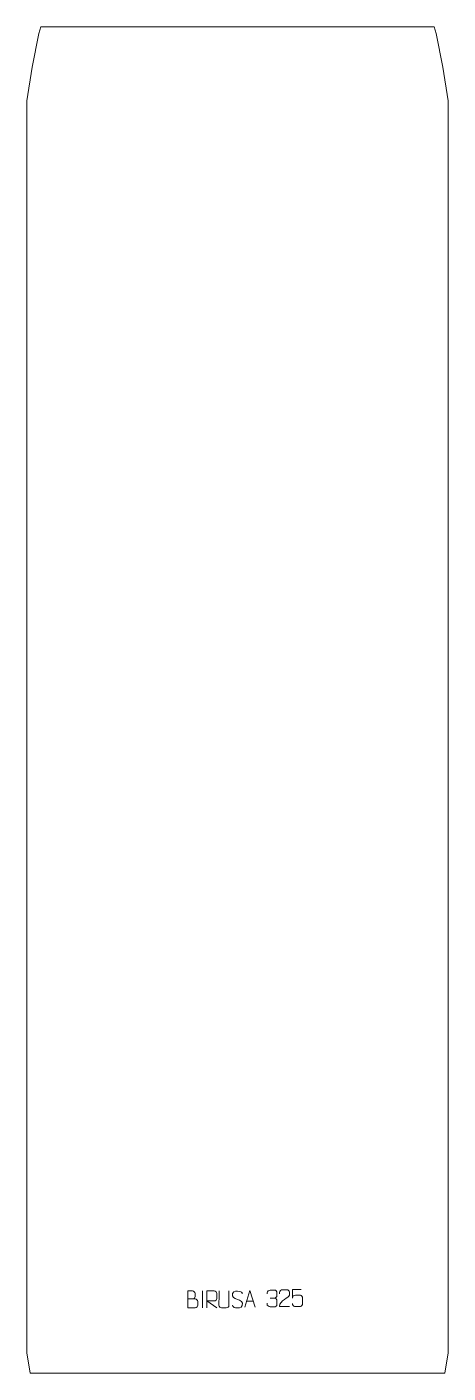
# Model space of a CAD drawing. Header units: millimetres. Extents: x -312 to 312, y -1215 to 785.
import ezdxf

# ---------------------------------------------------------------- set-up
doc = ezdxf.new("R2010")
doc.units = ezdxf.units.MM
doc.header["$MEASUREMENT"] = 0
doc.layers.add('layer 1', color=7, linetype='Continuous')

msp = doc.modelspace()

# ---------------------------------------------------------------- linework, layer by layer
at = {"layer": 'layer 1', "color": 242, "lineweight": 9}
msp.add_open_spline([(291.7496, 785.0003), (291.7496, 785.0003), (294.9995, 775.0001), (294.9995, 775.0001), (294.9995, 775.0001), (294.9995, 775.0001), (304.9997, 725.0002), (304.9997, 725.0002), (304.9997, 725.0002), (304.9997, 725.0002), (312.4999, 674.9991), (312.4999, 674.9991), (312.4999, 674.9991), (312.4999, 674.9991), (312.4999, -1184.9999), (312.4999, -1184.9999), (312.4999, -1184.9999), (312.4999, -1184.9999), (307.4999, -1214.9995), (307.4999, -1214.9995), (307.4999, -1214.9995), (307.4999, -1214.9995), (-307.5007, -1214.9995), (-307.5007, -1214.9995), (-307.5007, -1214.9995), (-307.5007, -1214.9995), (-312.4999, -1184.9999), (-312.4999, -1184.9999), (-312.4999, -1184.9999), (-312.4999, -1184.9999), (-312.4999, 674.9991), (-312.4999, 674.9991), (-312.4999, 674.9991), (-312.4999, 674.9991), (-305.0008, 725.0002), (-305.0008, 725.0002), (-305.0008, 725.0002), (-305.0008, 725.0002), (-295.0006, 775.0001), (-295.0006, 775.0001), (-295.0006, 775.0001), (-295.0006, 775.0001), (-291.7508, 785.0003), (-291.7508, 785.0003), (-291.7508, 785.0003), (-291.7508, 785.0003), (291.7496, 785.0003), (291.7496, 785.0003)], degree=3, knots=[0, 0, 0, 0, 0.076923077, 0.076923077, 0.076923077, 0.076923077, 0.153846154, 0.153846154, 0.153846154, 0.153846154, 0.230769231, 0.230769231, 0.230769231, 0.230769231, 0.307692308, 0.307692308, 0.307692308, 0.307692308, 0.384615385, 0.384615385, 0.384615385, 0.384615385, 0.461538462, 0.461538462, 0.461538462, 0.461538462, 0.538461538, 0.538461538, 0.538461538, 0.538461538, 0.615384615, 0.615384615, 0.615384615, 0.615384615, 0.692307692, 0.692307692, 0.692307692, 0.692307692, 0.769230769, 0.769230769, 0.769230769, 0.769230769, 0.846153846, 0.846153846, 0.846153846, 0.846153846, 1, 1, 1, 1], dxfattribs=at)
at = {"layer": 'layer 1', "color": 250, "lineweight": 9}
for points, knots in [([(-73.7879, -1104.9248), (-70.1493, -1104.9244), (-66.5622, -1104.9244), (-62.9228, -1104.9248), (-62.9228, -1104.9248), (-60.9474, -1104.9421), (-59.0238, -1106.6782), (-59.0238, -1108.7278), (-59.0238, -1108.7278), (-59.0242, -1109.8564), (-59.0242, -1112.9058), (-59.0238, -1114.0347), (-59.0238, -1114.0347), (-59.0062, -1115.8926), (-60.5483, -1117.9065), (-62.8698, -1117.8896), (-62.8698, -1117.8896), (-66.5096, -1117.8892), (-70.149, -1117.8892), (-73.7879, -1117.8896), (-73.7879, -1117.8896), (-73.7879, -1109.5713), (-73.7879, -1101.2535), (-73.7879, -1092.936), (-73.7879, -1092.936), (-71.4142, -1092.936), (-69.0401, -1092.936), (-66.6659, -1092.936), (-66.6659, -1092.936), (-64.9851, -1092.9184), (-62.8883, -1094.8289), (-62.8706, -1096.7913), (-62.8706, -1096.7913), (-62.871, -1098.8574), (-62.871, -1099.0034), (-62.8706, -1101.0699), (-62.8706, -1101.0699), (-62.8533, -1103.136), (-64.7078, -1104.9421), (-66.7178, -1104.9248)], [0, 0, 0, 0, 0.090909091, 0.090909091, 0.090909091, 0.090909091, 0.181818182, 0.181818182, 0.181818182, 0.181818182, 0.272727273, 0.272727273, 0.272727273, 0.272727273, 0.363636364, 0.363636364, 0.363636364, 0.363636364, 0.454545455, 0.454545455, 0.454545455, 0.454545455, 0.545454545, 0.545454545, 0.545454545, 0.545454545, 0.636363636, 0.636363636, 0.636363636, 0.636363636, 0.727272727, 0.727272727, 0.727272727, 0.727272727, 0.818181818, 0.818181818, 0.818181818, 0.818181818, 1, 1, 1, 1]), ([(-45.4061, -1117.9986), (-45.4061, -1117.9986), (-45.4061, -1093.0451), (-45.4061, -1093.0451), (-45.4061, -1093.0451), (-41.8113, -1093.0451), (-38.2158, -1093.0451), (-34.6206, -1093.0451), (-34.6206, -1093.0451), (-32.2953, -1093.0828), (-30.738, -1094.5728), (-30.7421, -1096.9392), (-30.7421, -1096.9392), (-30.7425, -1098.9747), (-30.7425, -1102.0341), (-30.7421, -1104.0701), (-30.7421, -1104.0701), (-30.7486, -1105.9456), (-32.5609, -1107.8874), (-34.5704, -1107.9065), (-34.5704, -1107.9065), (-34.5704, -1107.9065), (-45.4061, -1107.9065), (-45.4061, -1107.9065), (-45.4061, -1107.9065), (-45.4061, -1107.9065), (-30.7514, -1117.9986), (-30.7514, -1117.9986)], [0, 0, 0, 0, 0.125, 0.125, 0.125, 0.125, 0.25, 0.25, 0.25, 0.25, 0.375, 0.375, 0.375, 0.375, 0.5, 0.5, 0.5, 0.5, 0.625, 0.625, 0.625, 0.625, 0.75, 0.75, 0.75, 0.75, 1, 1, 1, 1]), ([(-12.7468, -1093.0409), (-12.7472, -1098.5804), (-12.6514, -1108.7822), (-12.651, -1114.3226), (-12.651, -1114.3226), (-12.7908, -1116.5621), (-14.468, -1117.9883), (-16.6157, -1117.9988), (-16.6157, -1117.9988), (-18.9476, -1117.9984), (-21.2795, -1117.9984), (-23.611, -1117.9988), (-23.611, -1117.9988), (-25.536, -1118.1003), (-27.5081, -1116.2838), (-27.4969, -1114.3393), (-27.4969, -1114.3393), (-27.4966, -1108.7774), (-27.4012, -1098.602), (-27.4016, -1093.0409)], [0, 0, 0, 0, 0.166666667, 0.166666667, 0.166666667, 0.166666667, 0.333333333, 0.333333333, 0.333333333, 0.333333333, 0.5, 0.5, 0.5, 0.5, 0.666666667, 0.666666667, 0.666666667, 0.666666667, 1, 1, 1, 1]), ([(-0.074, -1105.5219), (-4.3223, -1104.0515), (-9.2304, -1102.2557), (-7.2253, -1096.7354), (-7.2253, -1096.7354), (-5.7218, -1092.5955), (-0.5082, -1092.984), (3.0954, -1093.5851), (3.0954, -1093.5851), (5.956, -1094.0623), (6.8207, -1095.2755), (7.1313, -1097.3596)], [0, 0, 0, 0, 0.25, 0.25, 0.25, 0.25, 0.5, 0.5, 0.5, 0.5, 1, 1, 1, 1]), ([(11.093, -1117.2374), (11.093, -1117.2374), (18.464, -1092.2839), (18.464, -1092.2839), (18.464, -1092.2839), (18.464, -1092.2839), (26.0339, -1117.2374), (26.0339, -1117.2374)], [0, 0, 0, 0, 0.333333333, 0.333333333, 0.333333333, 0.333333333, 1, 1, 1, 1]), ([(43.8642, -1097.4284), (43.8642, -1097.4284), (43.8642, -1095.5712), (43.8642, -1095.5712), (43.8642, -1095.5712), (43.8499, -1093.8293), (46.5144, -1091.7112), (48.5735, -1091.7339), (48.5735, -1091.7339), (50.6376, -1091.7339), (52.7016, -1091.7339), (54.7653, -1091.7339), (54.7653, -1091.7339), (56.9598, -1091.7251), (58.5581, -1093.5719), (58.6025, -1095.484), (58.6025, -1095.484), (58.6021, -1096.9191), (58.6021, -1098.3542), (58.6025, -1099.7897), (58.6025, -1099.7897), (58.5539, -1101.4432), (56.9513, -1103.6732), (54.753, -1103.6632), (54.753, -1103.6632), (56.9567, -1103.6744), (58.5647, -1105.4776), (58.6187, -1107.5371), (58.6187, -1107.5371), (58.6183, -1109.3218), (58.6183, -1111.1065), (58.6187, -1112.8916), (58.6187, -1112.8916), (58.6288, -1114.953), (56.5739, -1116.7161), (54.753, -1116.708), (54.753, -1116.708), (52.6877, -1116.7077), (50.6225, -1116.7077), (48.5569, -1116.708), (48.5569, -1116.708), (46.3883, -1116.6965), (43.8573, -1114.2963), (43.8387, -1112.8345), (43.8387, -1112.8345), (43.8387, -1112.8345), (43.8387, -1110.9259), (43.8387, -1110.9259)], [0, 0, 0, 0, 0.076923077, 0.076923077, 0.076923077, 0.076923077, 0.153846154, 0.153846154, 0.153846154, 0.153846154, 0.230769231, 0.230769231, 0.230769231, 0.230769231, 0.307692308, 0.307692308, 0.307692308, 0.307692308, 0.384615385, 0.384615385, 0.384615385, 0.384615385, 0.461538462, 0.461538462, 0.461538462, 0.461538462, 0.538461538, 0.538461538, 0.538461538, 0.538461538, 0.615384615, 0.615384615, 0.615384615, 0.615384615, 0.692307692, 0.692307692, 0.692307692, 0.692307692, 0.769230769, 0.769230769, 0.769230769, 0.769230769, 0.846153846, 0.846153846, 0.846153846, 0.846153846, 1, 1, 1, 1]), ([(77.0435, -1116.1607), (72.1291, -1116.1604), (67.2147, -1116.1604), (62.3006, -1116.1607), (62.3006, -1116.1607), (62.3006, -1106.2284), (76.9516, -1103.5872), (77.0435, -1099.2769), (77.0435, -1099.2769), (77.0432, -1097.8528), (77.0432, -1096.4291), (77.0435, -1095.0058), (77.0435, -1095.0058), (77.0266, -1092.9287), (74.9038, -1091.2039), (73.2328, -1091.1866), (73.2328, -1091.1866), (71.1596, -1091.187), (69.0867, -1091.187), (67.0143, -1091.1866), (67.0143, -1091.1866), (65.1922, -1091.1701), (62.3675, -1092.9622), (62.3006, -1095.0558), (62.3006, -1095.0558), (62.3006, -1095.0558), (62.3006, -1097.1106), (62.3006, -1097.1106)], [0, 0, 0, 0, 0.125, 0.125, 0.125, 0.125, 0.25, 0.25, 0.25, 0.25, 0.375, 0.375, 0.375, 0.375, 0.5, 0.5, 0.5, 0.5, 0.625, 0.625, 0.625, 0.625, 0.75, 0.75, 0.75, 0.75, 1, 1, 1, 1]), ([(94.4525, -1091.0266), (94.4525, -1091.0266), (81.6008, -1091.0266), (81.6008, -1091.0266), (81.6008, -1091.0266), (81.6011, -1095.2572), (81.6011, -1099.4881), (81.6008, -1103.7193), (81.6008, -1103.7193), (81.6005, -1100.4092), (83.2315, -1099.3374), (86.0435, -1099.2769), (86.0435, -1099.2769), (88.4831, -1099.2766), (90.9226, -1099.2766), (93.3618, -1099.2769), (93.3618, -1099.2769), (95.0116, -1099.2701), (96.4865, -1101.6506), (96.515, -1103.7193), (96.515, -1103.7193), (96.5147, -1106.3066), (96.5147, -1108.8942), (96.515, -1111.4819), (96.515, -1111.4819), (96.5612, -1113.4413), (95.0618, -1115.8776), (93.4359, -1115.9361), (93.4359, -1115.9361), (91.4794, -1115.9358), (86.5844, -1115.9358), (84.6274, -1115.9361), (84.6274, -1115.9361), (82.7819, -1115.9449), (81.6748, -1113.9801), (81.654, -1111.429)], [0, 0, 0, 0, 0.1, 0.1, 0.1, 0.1, 0.2, 0.2, 0.2, 0.2, 0.3, 0.3, 0.3, 0.3, 0.4, 0.4, 0.4, 0.4, 0.5, 0.5, 0.5, 0.5, 0.6, 0.6, 0.6, 0.6, 0.7, 0.7, 0.7, 0.7, 0.8, 0.8, 0.8, 0.8, 1, 1, 1, 1]), ([(-0.074, -1105.522), (3.9446, -1107.1687), (8.9741, -1109.057), (7.1401, -1114.4173), (7.1401, -1114.4173), (5.6803, -1118.6837), (0.7695, -1118.427), (-2.9566, -1117.8723), (-2.9566, -1117.8723), (-5.7066, -1117.4625), (-6.9275, -1116.249), (-7.3055, -1114.1368)], [0, 0, 0, 0, 0.25, 0.25, 0.25, 0.25, 0.5, 0.5, 0.5, 0.5, 1, 1, 1, 1])]:
    msp.add_open_spline(points, degree=3, knots=knots, dxfattribs=at)
for points in [[(-52.074, -1093.0348), (-52.074, -1093.0348), (-52.074, -1118.0089), (-52.074, -1118.0089)], [(13.8156, -1107.988), (13.8156, -1107.988), (23.3113, -1107.988), (23.3113, -1107.988)], [(48.5739, -1103.6736), (48.5739, -1103.6736), (54.7703, -1103.6736), (54.7703, -1103.6736)]]:
    msp.add_open_spline(points, degree=3, dxfattribs=at)

doc.saveas('drawing.dxf')
